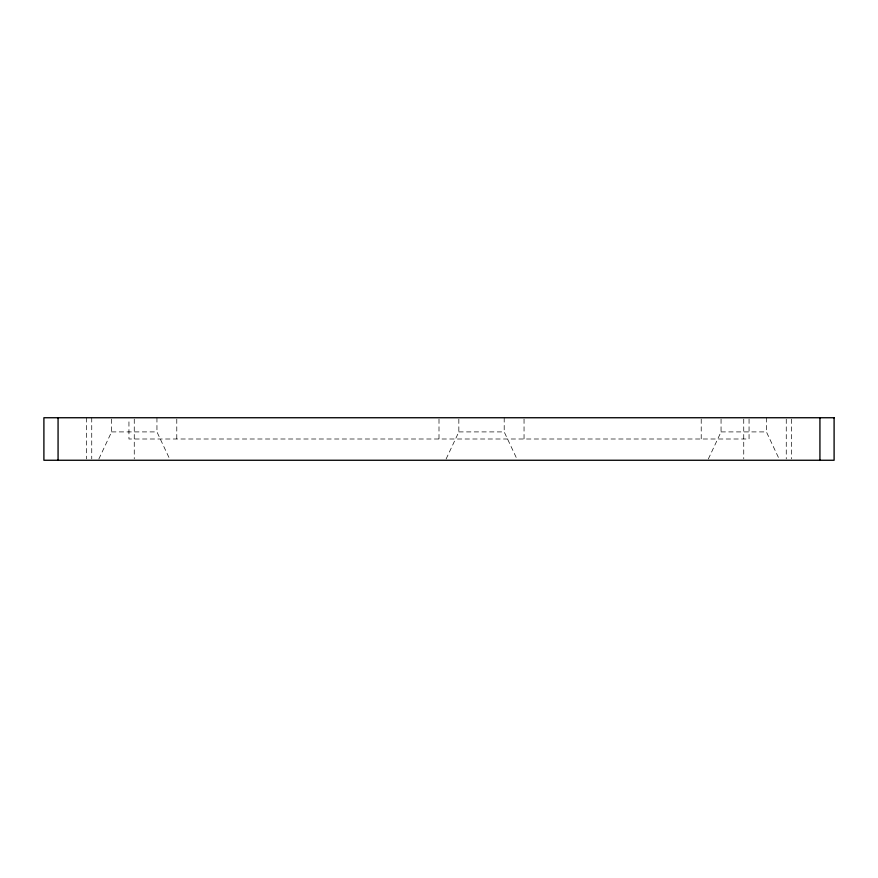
<?xml version="1.0" encoding="UTF-8"?>
<svg xmlns="http://www.w3.org/2000/svg" width="878" height="878" viewBox="0 0 878 878"><rect width="100%" height="100%" fill="white"/><g stroke="black" fill="none" stroke-linecap="round" stroke-linejoin="round"><path stroke-width="0.66" stroke-dasharray="4.39 3.29" d="M98.841 459.029L111.583 431.91L111.583 417.741M446.101 459.029L458.843 431.91L458.843 417.741M708.316 459.029L721.057 431.91L721.057 417.741M111.583 431.91L156.942 431.91L169.684 459.029M458.843 431.91L504.202 431.91L516.944 459.029M721.057 431.91L766.417 431.91L779.159 459.029M791.583 419.113L791.583 458.887M786.26 419.113L786.26 458.887M766.417 417.741L766.417 431.91M749.055 419.069L749.055 439L128.945 439L128.945 419.069M743.743 419.113L743.743 458.887M701.215 419.069L701.215 439M524.045 419.069L524.045 439M504.202 417.741L504.202 431.91M439 419.069L439 439M176.785 419.069L176.785 439M156.942 417.741L156.942 431.91M134.257 419.113L134.257 458.887M91.74 417.741L91.74 458.887M86.417 417.741L86.417 458.887"/><path stroke-width="1.32" d="M819.931 417.741L819.931 460.259M58.069 417.741L58.069 460.259M834.1 417.741L43.9 417.741L43.9 460.259L834.1 460.259L834.1 417.741"/></g></svg>
